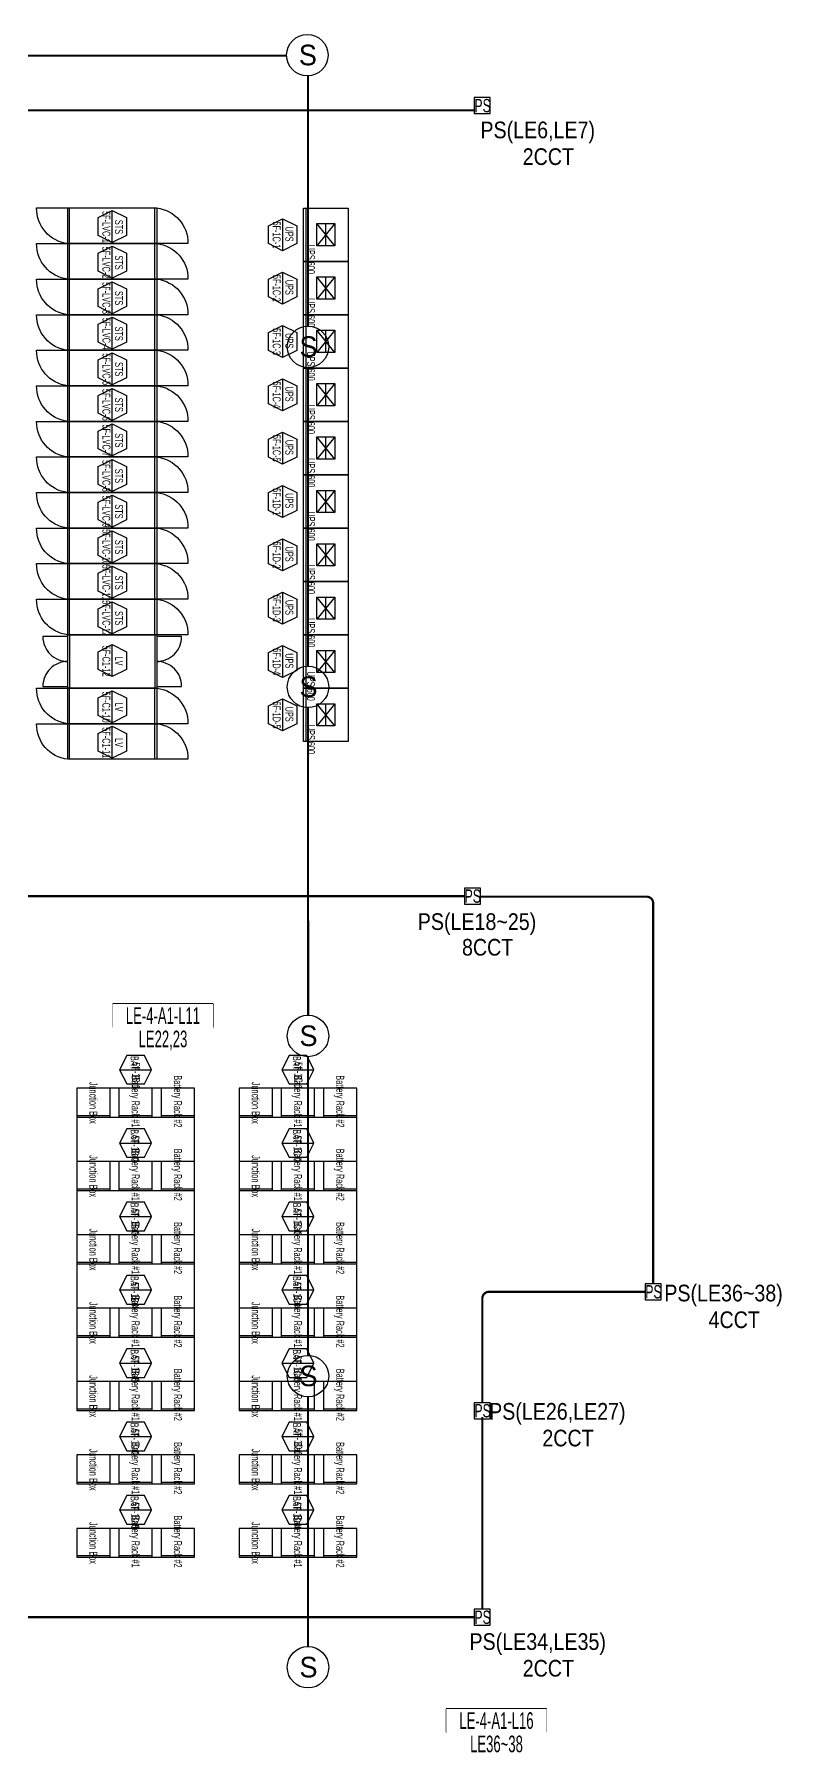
# Model space of a CAD drawing. Header units: millimetres. Extents: x 39625 to 501091, y -351975 to 836145.
# Drawn here: x 157304 to 174101, y 464394 to 503107 of the extents above; entities that cross this region are included whole.
import ezdxf
from ezdxf.enums import TextEntityAlignment as Align

# ---------------------------------------------------------------- set-up
doc = ezdxf.new("R2010")
doc.units = ezdxf.units.MM
doc.header["$LTSCALE"] = 150
doc.set_wipeout_variables(frame=1)
doc.linetypes.add('HIDDEN', pattern=[9.525, 6.35, -3.175])
for name, color, linetype in [('------01 Distribution Panel', 3, 'Continuous'), ('------04 Lighting Switch', 2, 'Continuous'), ('-----30 Text', 2, 'Continuous'), ('-----33 Equipment', 8, 'Continuous')]:
    doc.layers.add(name, color=color, linetype=linetype)
doc.styles.add('ELEC', font='Dotum.ttf')

# ---------------------------------------------------------------- blocks, each defined once
blk = doc.blocks.new('A$C2e8f9a8b')
at = {"color": 0}
blk.add_line((30, 750), (30, 0), dxfattribs=at)
blk.add_lwpolyline([(650, 0), (0, 0), (0, 750), (650, 750)], close=True, dxfattribs=at)
blk = doc.blocks.new('1234')
at = {"layer": '-----33 Equipment'}
for p, q in [((410393, 676603), (410393, 677403)), ((412313, 676603), (412313, 677403)), ((414864, 677002, 0), (415184, 677162, 0)), ((415184, 677162, 0), (415184, 676442, 0)), ((415184, 677162, 0), (415504, 677002, 0)), ((415704, 677404), (415704, 676202)), ((414864, 676601, 0), (414864, 677002, 0)), ((415504, 677002, 0), (415504, 676601, 0)), ((416355, 676552), (415953, 677052)), ((416355, 677052), (415953, 676552)), ((416154, 676552), (416154, 677052)), ((410393, 675803), (410393, 676603)), ((412313, 675803), (412313, 676603)), ((415184, 676442, 0), (414864, 676601, 0)), ((415504, 676601, 0), (415184, 676442, 0)), ((414864, 675802, 0), (415184, 675962, 0)), ((415184, 675962, 0), (415184, 675242, 0)), ((415184, 675962, 0), (415504, 675802, 0)), ((415704, 676204), (415704, 675002)), ((410393, 675003), (410393, 675803)), ((412313, 675003), (412313, 675803)), ((414864, 675401, 0), (414864, 675802, 0)), ((415504, 675802, 0), (415504, 675401, 0)), ((416355, 675352), (415953, 675852)), ((416355, 675852), (415953, 675352)), ((416154, 675352), (416154, 675852)), ((415184, 675242, 0), (414864, 675401, 0)), ((415504, 675401, 0), (415184, 675242, 0)), ((410393, 674203), (410393, 675003)), ((412313, 674203), (412313, 675003)), ((415704, 675004), (415704, 673802)), ((414864, 674602, 0), (415184, 674762, 0)), ((414864, 674201, 0), (414864, 674602, 0)), ((415184, 674762, 0), (415184, 674042, 0)), ((415184, 674762, 0), (415504, 674602, 0)), ((415504, 674602, 0), (415504, 674201, 0)), ((416355, 674152), (415953, 674652)), ((416355, 674652), (415953, 674152)), ((416154, 674152), (416154, 674652)), ((410393, 673403), (410393, 674203)), ((412313, 673403), (412313, 674203)), ((415184, 674042, 0), (414864, 674201, 0)), ((415504, 674201, 0), (415184, 674042, 0)), ((415704, 673804), (415704, 672602)), ((410393, 672603), (410393, 673403)), ((412313, 672603), (412313, 673403)), ((414864, 673402, 0), (415184, 673562, 0)), ((414864, 673001, 0), (414864, 673402, 0)), ((415184, 673562, 0), (415184, 672842, 0)), ((415184, 673562, 0), (415504, 673402, 0)), ((415504, 673402, 0), (415504, 673001, 0)), ((416355, 672952), (415953, 673452)), ((416355, 673452), (415953, 672952)), ((416154, 672952), (416154, 673452)), ((415184, 672842, 0), (414864, 673001, 0)), ((415504, 673001, 0), (415184, 672842, 0)), ((410393, 671803), (410393, 672603)), ((412313, 671803), (412313, 672603)), ((415704, 672604), (415704, 671402)), ((414864, 672202, 0), (415184, 672362, 0)), ((414864, 671801, 0), (414864, 672202, 0)), ((415184, 672362, 0), (415184, 671642, 0)), ((415184, 672362, 0), (415504, 672202, 0)), ((415504, 672202, 0), (415504, 671801, 0)), ((416355, 671752), (415953, 672252)), ((416355, 672252), (415953, 671752)), ((416154, 671752), (416154, 672252)), ((410393, 671003), (410393, 671803)), ((412313, 671003), (412313, 671803)), ((415184, 671642, 0), (414864, 671801, 0)), ((415504, 671801, 0), (415184, 671642, 0)), ((415704, 671404), (415704, 670202)), ((410392, 670203), (410392, 671003)), ((412312, 670203), (412312, 671003)), ((414864, 671002, 0), (415184, 671162, 0)), ((414864, 670601, 0), (414864, 671002, 0)), ((415184, 671162, 0), (415184, 670442, 0)), ((415184, 671162, 0), (415504, 671002, 0)), ((415504, 671002, 0), (415504, 670601, 0)), ((416355, 670552), (415953, 671052)), ((416355, 671052), (415953, 670552)), ((416154, 670552), (416154, 671052)), ((415184, 670442, 0), (414864, 670601, 0)), ((415504, 670601, 0), (415184, 670442, 0)), ((410392, 669403), (410392, 670203)), ((412312, 669403), (412312, 670203)), ((415704, 670204), (415704, 669002)), ((414864, 669802, 0), (415184, 669962, 0)), ((414864, 669401, 0), (414864, 669802, 0)), ((415184, 669962, 0), (415184, 669242, 0)), ((415184, 669962, 0), (415504, 669802, 0)), ((415504, 669802, 0), (415504, 669401, 0)), ((416355, 669352), (415953, 669852)), ((416355, 669852), (415953, 669352)), ((416154, 669352), (416154, 669852)), ((410392, 668603), (410392, 669403)), ((412312, 668603), (412312, 669403)), ((415184, 669242, 0), (414864, 669401, 0)), ((415504, 669401, 0), (415184, 669242, 0)), ((415704, 669004), (415704, 667802)), ((410392, 667803), (410392, 668603)), ((412312, 667803), (412312, 668603)), ((414864, 668602, 0), (415184, 668762, 0)), ((414864, 668201, 0), (414864, 668602, 0)), ((415184, 668762, 0), (415184, 668042, 0)), ((415184, 668762, 0), (415504, 668602, 0)), ((415504, 668602, 0), (415504, 668201, 0)), ((416355, 668152), (415953, 668652)), ((416355, 668652), (415953, 668152)), ((416154, 668152), (416154, 668652)), ((415184, 668042, 0), (414864, 668201, 0)), ((415504, 668201, 0), (415184, 668042, 0)), ((410395, 667803), (410395, 666603)), ((412313, 667803), (412313, 666603)), ((415704, 667804), (415704, 666602)), ((414864, 667402, 0), (415184, 667562, 0)), ((415184, 667562, 0), (415184, 666842, 0)), ((415184, 667562, 0), (415504, 667402, 0)), ((416355, 666952), (415953, 667452)), ((416355, 667452), (415953, 666952)), ((416154, 666952), (416154, 667452)), ((414864, 667001, 0), (414864, 667402, 0)), ((415504, 667402, 0), (415504, 667001, 0)), ((415184, 666842, 0), (414864, 667001, 0)), ((415504, 667001, 0), (415184, 666842, 0)), ((410392, 665803), (410392, 666603)), ((412312, 665803), (412312, 666603)), ((414864, 666202, 0), (415184, 666362, 0)), ((415184, 666362, 0), (415184, 665642, 0)), ((415184, 666362, 0), (415504, 666202, 0)), ((415704, 666604), (415704, 665402)), ((416355, 665752), (415953, 666252)), ((416355, 666252), (415953, 665752)), ((416154, 665752), (416154, 666252)), ((414864, 665801, 0), (414864, 666202, 0)), ((415504, 666202, 0), (415504, 665801, 0)), ((410392, 665003), (410392, 665803)), ((412312, 665003), (412312, 665803)), ((415184, 665642, 0), (414864, 665801, 0)), ((415504, 665801, 0), (415184, 665642, 0))]:
    blk.add_line(p, q, dxfattribs=at)
at = {"layer": '-----33 Equipment', "elevation": 0}
for points in [[(410353, 676603, -0.385743), (409653, 677403), (410353, 677403)], [(412355, 677403, -0.385743), (413055, 676603), (412355, 676603)], [(410353, 675803, -0.385743), (409653, 676603), (410353, 676603)], [(412355, 676603, -0.385743), (413055, 675803), (412355, 675803)], [(410353, 675003, -0.385743), (409653, 675803), (410353, 675803)], [(412355, 675803, -0.385743), (413055, 675003), (412355, 675003)], [(410353, 674203, -0.385743), (409653, 675003), (410353, 675003)], [(412355, 675003, -0.385743), (413055, 674203), (412355, 674203)], [(410353, 673403, -0.385743), (409653, 674203), (410353, 674203)], [(412355, 674203, -0.385743), (413055, 673403), (412355, 673403)], [(410353, 672603, -0.385743), (409653, 673403), (410353, 673403)], [(412355, 673403, -0.385743), (413055, 672603), (412355, 672603)], [(410353, 671803, -0.385743), (409653, 672603), (410353, 672603)], [(412355, 672603, -0.385743), (413055, 671803), (412355, 671803)], [(410353, 671003, -0.385743), (409653, 671803), (410353, 671803)], [(412355, 671803, -0.385743), (413055, 671003), (412355, 671003)], [(410352, 670203, -0.385743), (409652, 671003), (410352, 671003)], [(412354, 671003, -0.385743), (413054, 670203), (412354, 670203)], [(410352, 669403, -0.385743), (409652, 670203), (410352, 670203)], [(412354, 670203, -0.385743), (413054, 669403), (412354, 669403)], [(410352, 668603, -0.385743), (409652, 669403), (410352, 669403)], [(412354, 669403, -0.385743), (413054, 668603), (412354, 668603)], [(410352, 667803, -0.385743), (409652, 668603), (410352, 668603)], [(412354, 668603, -0.385743), (413054, 667803), (412313, 667803)], [(410353, 667763), (409793, 667763, 0.414214), (410353, 667203, 0.414214), (409793, 666643), (410353, 666643)], [(412353, 666643), (412913, 666643, 0.414214), (412353, 667203, 0.414214), (412913, 667763), (412913, 667763), (412353, 667763)], [(410352, 665803, -0.385743), (409652, 666603), (410352, 666603)], [(412354, 666603, -0.385743), (413054, 665803), (412354, 665803)], [(410352, 665003, -0.385743), (409652, 665803), (410352, 665803)], [(412354, 665803, -0.385743), (413054, 665003), (412354, 665003)]]:
    blk.add_lwpolyline(points, format="xyb", dxfattribs=at)
for points in [[(410353, 676603), (410353, 677403), (412355, 677403), (412355, 676603)], [(410353, 675803), (410353, 676603), (412355, 676603), (412355, 675803)], [(410353, 675003), (410353, 675803), (412355, 675803), (412355, 675003)], [(410353, 674203), (410353, 675003), (412355, 675003), (412355, 674203)], [(410353, 673403), (410353, 674203), (412355, 674203), (412355, 673403)], [(410353, 672603), (410353, 673403), (412355, 673403), (412355, 672603)], [(410353, 671803), (410353, 672603), (412355, 672603), (412355, 671803)], [(410353, 671003), (410353, 671803), (412355, 671803), (412355, 671003)], [(410352, 670203), (410352, 671003), (412354, 671003), (412354, 670203)], [(410352, 669403), (410352, 670203), (412354, 670203), (412354, 669403)], [(410352, 668603), (410352, 669403), (412354, 669403), (412354, 668603)], [(410352, 667803), (410352, 668603), (412354, 668603), (412354, 667803)], [(412353, 667803), (412353, 666603), (410353, 666603), (410353, 667803)], [(410352, 665803), (410352, 666603), (412354, 666603), (412354, 665803)], [(410352, 665003), (410352, 665803), (412354, 665803), (412354, 665003)], [(410554, 657605), (410554, 656955), (413204, 656955), (413204, 657605)], [(414204, 657605), (414204, 656955), (416854, 656955), (416854, 657605)], [(410554, 655955), (410554, 655305), (413204, 655305), (413204, 655955)], [(414204, 655955), (414204, 655305), (416854, 655305), (416854, 655955)], [(410554, 654305), (410554, 653655), (413204, 653655), (413204, 654305)], [(414204, 654305), (414204, 653655), (416854, 653655), (416854, 654305)], [(410554, 652655), (410554, 652005), (413204, 652005), (413204, 652655)], [(414204, 652655), (414204, 652005), (416854, 652005), (416854, 652655)], [(410554, 651005), (410554, 650355), (413204, 650355), (413204, 651005)], [(414204, 651005), (414204, 650355), (416854, 650355), (416854, 651005)], [(410554, 649355), (410554, 648705), (413204, 648705), (413204, 649355)], [(414204, 649355), (414204, 648705), (416854, 648705), (416854, 649355)], [(410554, 647705), (410554, 647055), (413204, 647055), (413204, 647705)], [(414204, 647705), (414204, 647055), (416854, 647055), (416854, 647705)]]:
    blk.add_lwpolyline(points, close=True, dxfattribs=at)
for points in [[(411353, 676625), (411353, 677345), (411673, 677186), (411673, 676785), (411353, 676625), (411033, 676785), (411033, 677186), (411353, 677345)], [(411353, 675825), (411353, 676545), (411673, 676386), (411673, 675985), (411353, 675825), (411033, 675985), (411033, 676386), (411353, 676545)], [(411353, 675025), (411353, 675745), (411673, 675586), (411673, 675185), (411353, 675025), (411033, 675185), (411033, 675586), (411353, 675745)], [(411353, 674225), (411353, 674945), (411673, 674786), (411673, 674385), (411353, 674225), (411033, 674385), (411033, 674786), (411353, 674945)], [(411353, 673425), (411353, 674145), (411673, 673986), (411673, 673585), (411353, 673425), (411033, 673585), (411033, 673986), (411353, 674145)], [(411353, 672625), (411353, 673345), (411673, 673186), (411673, 672785), (411353, 672625), (411033, 672785), (411033, 673186), (411353, 673345)], [(411353, 671825), (411353, 672545), (411673, 672386), (411673, 671985), (411353, 671825), (411033, 671985), (411033, 672386), (411353, 672545)], [(411353, 671025), (411353, 671745), (411673, 671586), (411673, 671185), (411353, 671025), (411033, 671185), (411033, 671586), (411353, 671745)], [(411353, 670225), (411353, 670945), (411673, 670786), (411673, 670385), (411353, 670225), (411033, 670385), (411033, 670786), (411353, 670945)], [(411353, 669425), (411353, 670145), (411673, 669986), (411673, 669585), (411353, 669425), (411033, 669585), (411033, 669986), (411353, 670145)], [(411353, 668625), (411353, 669345), (411673, 669186), (411673, 668785), (411353, 668625), (411033, 668785), (411033, 669186), (411353, 669345)], [(411353, 667825), (411353, 668545), (411673, 668386), (411673, 667985), (411353, 667825), (411033, 667985), (411033, 668386), (411353, 668545)], [(411354, 666862), (411354, 667582), (411674, 667422), (411674, 667021), (411354, 666862), (411034, 667021), (411034, 667422), (411354, 667582)], [(411353, 665825), (411353, 666545), (411673, 666386), (411673, 665985), (411353, 665825), (411033, 665985), (411033, 666386), (411353, 666545)], [(411353, 665025), (411353, 665745), (411673, 665586), (411673, 665185), (411353, 665025), (411033, 665185), (411033, 665586), (411353, 665745)], [(411519, 658020), (412239, 658020), (412079, 658340), (411678, 658340), (411519, 658020), (411678, 657700), (412079, 657700), (412239, 658020)], [(415169, 658020), (415889, 658020), (415729, 658340), (415328, 658340), (415169, 658020), (415328, 657700), (415729, 657700), (415889, 658020)], [(413204, 650355), (413204, 657605), (410554, 657605), (410554, 650355), (413204, 650355)], [(416854, 650355), (416854, 657605), (414204, 657605), (414204, 650355), (416854, 650355)], [(411519, 656370), (412239, 656370), (412079, 656690), (411678, 656690), (411519, 656370), (411678, 656050), (412079, 656050), (412239, 656370)], [(415169, 656370), (415889, 656370), (415729, 656690), (415328, 656690), (415169, 656370), (415328, 656050), (415729, 656050), (415889, 656370)], [(411519, 654720), (412239, 654720), (412079, 655040), (411678, 655040), (411519, 654720), (411678, 654400), (412079, 654400), (412239, 654720)], [(415169, 654720), (415889, 654720), (415729, 655040), (415328, 655040), (415169, 654720), (415328, 654400), (415729, 654400), (415889, 654720)], [(411519, 653070), (412239, 653070), (412079, 653390), (411678, 653390), (411519, 653070), (411678, 652750), (412079, 652750), (412239, 653070)], [(415169, 653070), (415889, 653070), (415729, 653390), (415328, 653390), (415169, 653070), (415328, 652750), (415729, 652750), (415889, 653070)], [(411519, 651420), (412239, 651420), (412079, 651740), (411678, 651740), (411519, 651420), (411678, 651100), (412079, 651100), (412239, 651420)], [(415169, 651420), (415889, 651420), (415729, 651740), (415328, 651740), (415169, 651420), (415328, 651100), (415729, 651100), (415889, 651420)], [(411519, 649770), (412239, 649770), (412079, 650090), (411678, 650090), (411519, 649770), (411678, 649450), (412079, 649450), (412239, 649770)], [(415169, 649770), (415889, 649770), (415729, 650090), (415328, 650090), (415169, 649770), (415328, 649450), (415729, 649450), (415889, 649770)], [(411519, 648120), (412239, 648120), (412079, 648440), (411678, 648440), (411519, 648120), (411678, 647800), (412079, 647800), (412239, 648120)], [(415169, 648120), (415889, 648120), (415729, 648440), (415328, 648440), (415169, 648120), (415328, 647800), (415729, 647800), (415889, 648120)]]:
    blk.add_lwpolyline(points, dxfattribs=at)
at = {"layer": '-----33 Equipment'}
for points in [[(416654, 677402), (416654, 676202), (415654, 676202), (415654, 677402)], [(415953, 677052), (416355, 677052), (416355, 676552), (415953, 676552)], [(416654, 676202), (416654, 675002), (415654, 675002), (415654, 676202)], [(415953, 675852), (416355, 675852), (416355, 675352), (415953, 675352)], [(416654, 675002), (416654, 673802), (415654, 673802), (415654, 675002)], [(415953, 674652), (416355, 674652), (416355, 674152), (415953, 674152)], [(416654, 673802), (416654, 672602), (415654, 672602), (415654, 673802)], [(415953, 673452), (416355, 673452), (416355, 672952), (415953, 672952)], [(416654, 672602), (416654, 671402), (415654, 671402), (415654, 672602)], [(415953, 672252), (416355, 672252), (416355, 671752), (415953, 671752)], [(416654, 671402), (416654, 670202), (415654, 670202), (415654, 671402)], [(415953, 671052), (416355, 671052), (416355, 670552), (415953, 670552)], [(416654, 670202), (416654, 669002), (415654, 669002), (415654, 670202)], [(415953, 669852), (416355, 669852), (416355, 669352), (415953, 669352)], [(416654, 669002), (416654, 667802), (415654, 667802), (415654, 669002)], [(415953, 668652), (416355, 668652), (416355, 668152), (415953, 668152)], [(416654, 667802), (416654, 666602), (415654, 666602), (415654, 667802)], [(415953, 667452), (416355, 667452), (416355, 666952), (415953, 666952)], [(416654, 666602), (416654, 665402), (415654, 665402), (415654, 666602)], [(415953, 666252), (416355, 666252), (416355, 665752), (415953, 665752)]]:
    blk.add_lwpolyline(points, close=True, dxfattribs=at)
at = {"layer": '-----33 Equipment', "xscale": -1, "rotation": 270}
for p in [(410554, 656955), (411504, 656955), (412454, 656955), (414204, 656955), (415154, 656955), (416104, 656955), (410554, 655305), (411504, 655305), (412454, 655305), (414204, 655305), (415154, 655305), (416104, 655305), (410554, 653655), (411504, 653655), (412454, 653655), (414204, 653655), (415154, 653655), (416104, 653655), (410554, 652005), (411504, 652005), (412454, 652005), (414204, 652005), (415154, 652005), (416104, 652005), (410554, 650355), (411504, 650355), (412454, 650355), (414204, 650355), (415154, 650355), (416104, 650355), (410554, 648705), (411504, 648705), (412454, 648705), (414204, 648705), (415154, 648705), (416104, 648705), (410554, 647055), (411504, 647055), (412454, 647055), (414204, 647055), (415154, 647055), (416104, 647055)]:
    blk.add_blockref('A$C2e8f9a8b', p, dxfattribs=at)
at = {"layer": '-----33 Equipment', "style": 'ELEC', "width": 0.6}
for s, p in [('5F-LVC-1', (411220, 676976, 0)), ('STS', (411505, 676976, 0)), ('5F-1C-1', (415050, 676797, 0)), ('UPS', (415335, 676818, 0)), ('5F-LVC-2', (411220, 676176, 0)), ('STS', (411505, 676176, 0)), ('5F-LVC-3', (411220, 675376, 0)), ('5F-1C-2', (415050, 675597, 0)), ('UPS', (415335, 675618, 0)), ('STS', (411505, 675376, 0)), ('5F-LVC-4', (411223, 674576, 0)), ('STS', (411505, 674576, 0)), ('5F-1C-3', (415050, 674397, 0)), ('UPS', (415335, 674418, 0)), ('5F-LVC-5', (411223, 673776, 0)), ('STS', (411505, 673776, 0)), ('5F-LVC-6', (411220, 672976, 0)), ('5F-1C-4', (415050, 673197, 0)), ('UPS', (415335, 673218, 0)), ('STS', (411505, 672976, 0)), ('5F-LVC-7', (411223, 672176, 0)), ('STS', (411505, 672176, 0)), ('5F-1C-5', (415050, 671997, 0)), ('UPS', (415335, 672018, 0)), ('5F-LVC-8', (411220, 671376, 0)), ('STS', (411505, 671376, 0)), ('5F-1D-1', (415050, 670797, 0)), ('UPS', (415335, 670818, 0)), ('5F-LVC-9', (411220, 670576, 0)), ('STS', (411505, 670576, 0)), ('5F-LVC-10', (411220, 669776, 0)), ('STS', (411505, 669776, 0)), ('5F-1D-2', (415050, 669597, 0)), ('UPS', (415335, 669618, 0)), ('5F-LVC-11', (411220, 668976, 0)), ('STS', (411505, 668976, 0)), ('5F-1D-3', (415050, 668397, 0)), ('5F-LVC-12', (411220, 668176, 0)), ('STS', (411505, 668176, 0)), ('UPS', (415335, 668418, 0)), ('5F-C1-12', (411221, 667212, 0)), ('5F-1D-4', (415050, 667197, 0)), ('LV', (411506, 667212, 0)), ('UPS', (415335, 667218, 0)), ('5F-C1-10', (411220, 666176, 0)), ('LV', (411505, 666176, 0)), ('5F-1D-5', (415050, 665997, 0)), ('UPS', (415335, 666018, 0)), ('5F-C1-11', (411220, 665376, 0)), ('LV', (411505, 665376, 0)), ('BAT', (411855, 658171, 0)), ('5F-1B-1', (411890, 657887, 0)), ('BAT', (415505, 658171, 0)), ('5F-1C-1', (415540, 657887, 0)), ('Battery Rack #1', (411879, 657308, 0)), ('Battery Rack #2', (412829, 657308, 0)), ('Battery Rack #1', (415529, 657308, 0)), ('Battery Rack #2', (416479, 657308, 0)), ('Junction Box', (410929, 657277, 0)), ('Junction Box', (414579, 657277, 0)), ('BAT', (411855, 656521, 0)), ('BAT', (415505, 656521, 0)), ('5F-1B-2', (411869, 656237, 0)), ('5F-1C-2', (415519, 656237, 0)), ('Junction Box', (410929, 655627, 0)), ('Battery Rack #1', (411879, 655658, 0)), ('Battery Rack #2', (412829, 655658, 0)), ('Junction Box', (414579, 655627, 0)), ('Battery Rack #1', (415529, 655658, 0)), ('Battery Rack #2', (416479, 655658, 0)), ('BAT', (411855, 654871)), ('5F-1B-3', (411871, 654587)), ('BAT', (415505, 654871)), ('5F-1C-3', (415521, 654587)), ('Junction Box', (410929, 653977, 0)), ('Battery Rack #1', (411879, 654008, 0)), ('Battery Rack #2', (412829, 654008, 0)), ('Junction Box', (414579, 653977, 0)), ('Battery Rack #1', (415529, 654008, 0)), ('Battery Rack #2', (416479, 654008, 0)), ('BAT', (411855, 653221)), ('5F-1B-4', (411865, 652937)), ('BAT', (415505, 653221)), ('5F-1C-4', (415515, 652937)), ('Junction Box', (410929, 652327)), ('Battery Rack #1', (411879, 652358)), ('Battery Rack #2', (412829, 652358)), ('Junction Box', (414579, 652327)), ('Battery Rack #1', (415529, 652358)), ('Battery Rack #2', (416479, 652358)), ('BAT', (411855, 651571)), ('5F-1B-5', (411870, 651287)), ('BAT', (415505, 651571)), ('5F-1C-5', (415520, 651287)), ('Battery Rack #1', (411879, 650708)), ('Battery Rack #2', (412829, 650708)), ('Battery Rack #1', (415529, 650708)), ('Battery Rack #2', (416479, 650708)), ('Junction Box', (410929, 650677)), ('Junction Box', (414579, 650677)), ('BAT', (411855, 649921)), ('BAT', (415505, 649921)), ('5F-1D-2', (411869, 649637)), ('5F-1D-1', (415540, 649637)), ('Junction Box', (410929, 649027)), ('Battery Rack #1', (411879, 649058)), ('Battery Rack #2', (412829, 649058)), ('Junction Box', (414579, 649027)), ('Battery Rack #1', (415529, 649058)), ('Battery Rack #2', (416479, 649058)), ('BAT', (411855, 648271)), ('5F-1D-5', (411870, 647987)), ('BAT', (415505, 648271)), ('5F-1D-4', (415515, 647987)), ('Junction Box', (410929, 647377)), ('Battery Rack #1', (411879, 647408)), ('Battery Rack #2', (412829, 647408)), ('Junction Box', (414579, 647377)), ('Battery Rack #1', (415529, 647408)), ('Battery Rack #2', (416479, 647408))]:
    blk.add_text(s, height=180, rotation=270, dxfattribs=at).set_placement(p, align=Align.MIDDLE_CENTER)
for p in [(415822, 676578), (415822, 675378), (415822, 674178), (415822, 672978), (415822, 671778), (415822, 670578), (415822, 669378), (415822, 668178), (415822, 666978), (415822, 665778)]:
    blk.add_text('UPS 600', height=180, rotation=270, dxfattribs=at).set_placement(p, align=Align.MIDDLE_LEFT)
blk = doc.blocks.new('ps')
blk.add_lwpolyline([(-79296, 80452), (-79751, 80452), (-79751, 79997), (-79296, 79997)], close=True)
at = {"style": 'ELEC', "width": 0.7}
blk.add_text('PS', height=379.2, dxfattribs=at).set_placement((-79517, 80226), align=Align.MIDDLE_CENTER)

msp = doc.modelspace()

# ---------------------------------------------------------------- linework, layer by layer
at = {"layer": '------01 Distribution Panel', "color": 1}
for points in [[(159065, 480775), (161320, 480775), (161320, 481300), (159065, 481300)], [(166564, 464919), (168819, 464919), (168819, 465444), (166564, 465444)]]:
    msp.add_lwpolyline(points, close=True, dxfattribs=at)
at = {"color": 4, "linetype": 'HIDDEN', "lineweight": -3, "ltscale": 0.2, "const_width": 50}
for points in [[(155676, 502630), (162973, 502630)], [(163454, 502175), (163455, 496546)], [(163454, 495614), (163455, 491789)], [(163455, 491789), (163455, 488896)], [(163456, 481046), (163454, 487964)], [(163454, 476105), (163454, 480114)], [(163454, 473396), (163454, 476289)], [(163454, 466846), (163455, 472464)]]:
    msp.add_lwpolyline(points, dxfattribs=at)
at = {"color": 30, "linetype": 'HIDDEN', "lineweight": -3, "ltscale": 0.2, "const_width": 50}
for points in [[(102533, 501400), (167194, 501400)], [(135403, 483725), (166974, 483725)], [(167374, 472012), (167374, 467685)]]:
    msp.add_lwpolyline(points, dxfattribs=at)
at = {"color": 30, "linetype": 'HIDDEN', "lineweight": -3, "ltscale": 0.2, "const_width": 50, "elevation": 0}
msp.add_lwpolyline([(171216, 475005), (171216, 483563, 0.414214), (171066, 483713), (167333, 483713)], format="xyb", dxfattribs=at)
at = {"color": 30, "linetype": 'HIDDEN', "lineweight": -3, "ltscale": 0.2, "const_width": 50}
msp.add_lwpolyline([(167374, 472330), (167374, 474675, -0.414214), (167524, 474825), (171036, 474825)], format="xyb", dxfattribs=at)
at = {"color": 30, "linetype": 'HIDDEN', "lineweight": -3, "ltscale": 0.2, "const_width": 50, "elevation": 0}
msp.add_lwpolyline([(153604, 467505), (167194, 467505)], dxfattribs=at)
at = {"color": 2}
for centre in [(163439, 502640), (163454, 496080), (163454, 488430), (163454, 480580), (163454, 472930), (163454, 466380)]:
    msp.add_circle(centre, 466, dxfattribs=at)

# ---------------------------------------------------------------- block references
at = {"layer": '------04 Lighting Switch', "xscale": 0.790589613177827, "yscale": 0.790589613177827, "zscale": 0.790589613177827}
for p in [(230244, 438080), (230024, 420300), (234086, 411400), (230244, 408725), (230244, 404080)]:
    msp.add_blockref('ps', p, dxfattribs=at)
at = {"layer": '-----33 Equipment'}
msp.add_blockref('1234', (-252300, -178200), dxfattribs=at)

# ---------------------------------------------------------------- texts
at = {"layer": '-----30 Text', "style": 'ELEC', "width": 0.9}
for s, p in [('PS(LE6,LE7)', (168619, 500912)), ('2CCT', (168858, 500358)), ('PS(LE18~25)', (167254, 483105)), ('8CCT', (167493, 482575)), ('PS(LE36~38)', (172797, 474751)), ('4CCT', (173037, 474197)), ('PS(LE26,LE27)', (169060, 472090)), ('2CCT', (169300, 471536)), ('PS(LE34,LE35)', (168619, 466912)), ('2CCT', (168858, 466358))]:
    msp.add_text(s, height=375, dxfattribs=at).set_placement(p, align=Align.MIDDLE)
at = {"color": 4, "style": 'ELEC'}
for p in [(163654, 502412), (163668, 495852), (163668, 488202), (163668, 480352), (163668, 472702), (163668, 466152)]:
    msp.add_text('S', height=464, dxfattribs=at).set_placement(p, align=Align.RIGHT)

# ---------------------------------------------------------------- next in the draw order: wipeouts: each hides what was drawn before it
at = {"color": 1}
for points in [[(159065, 480775), (161320, 480775), (161320, 481300), (159065, 481300)], [(166564, 464919), (168819, 464919), (168819, 465444), (166564, 465444)]]:
    msp.add_wipeout(points, dxfattribs=at)

# ---------------------------------------------------------------- next in the draw order: wipeouts: each hides what was drawn before it
for points in [[(159065, 480250), (161320, 480250), (161320, 480775), (159065, 480775)], [(166564, 464394), (168819, 464394), (168819, 464919), (166564, 464919)]]:
    msp.add_wipeout(points, dxfattribs=at)

# ---------------------------------------------------------------- next in the draw order: texts
at = {"style": 'ELEC', "width": 0.6}
for s, p in [('LE-4-A1-L11', (160193, 481038)), ('LE22,23', (160193, 480513)), ('LE-4-A1-L16', (167692, 465181)), ('LE36~38', (167692, 464656))]:
    msp.add_text(s, height=375, dxfattribs=at).set_placement(p, align=Align.MIDDLE_CENTER)

doc.saveas('drawing.dxf')
